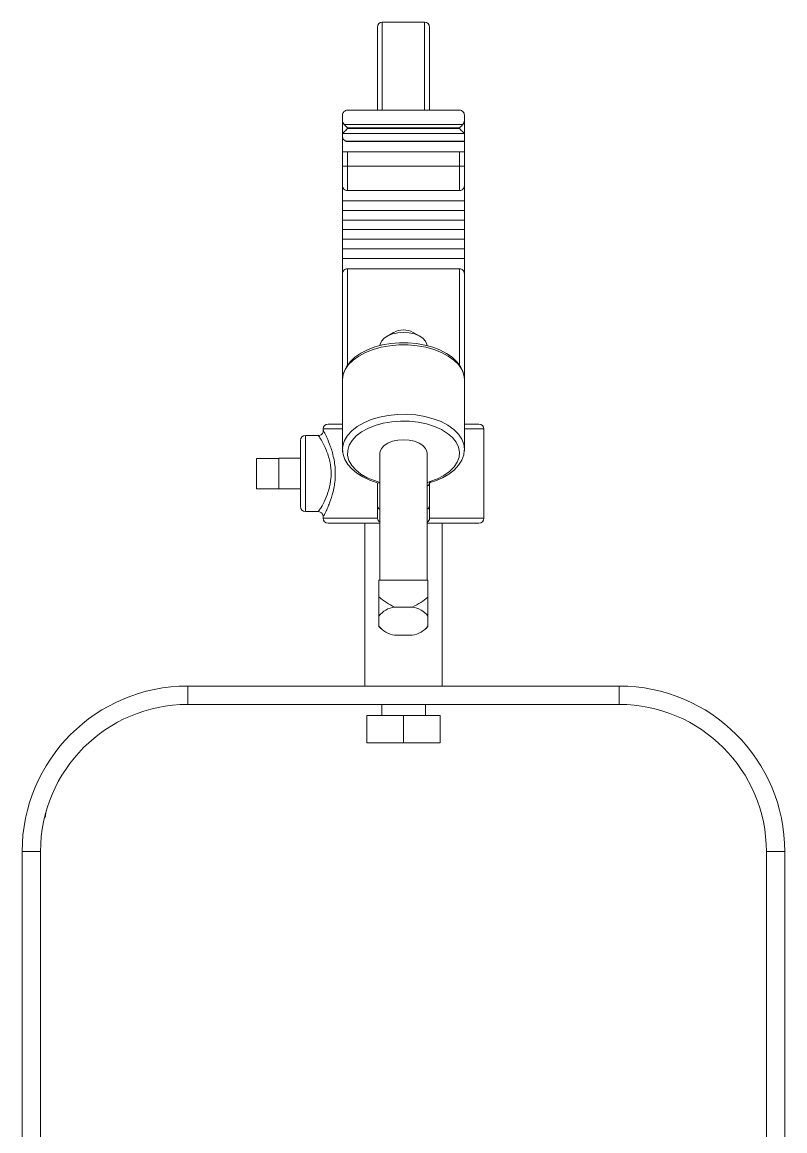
# Model space of a CAD drawing. Extents: x 7 to 113, y 1 to 87.
# Drawn here: x 45.12 to 52.9, y 42.15 to 53.45 of the extents above; entities that cross this region are included whole.
import ezdxf

# ---------------------------------------------------------------- set-up
doc = ezdxf.new("R2010")
doc.units = 0
doc.header["$MEASUREMENT"] = 0
doc.layers.add('OBJECT', color=7, linetype='CONTINUOUS')

msp = doc.modelspace()

# ---------------------------------------------------------------- linework, layer by layer
at = {"layer": 'OBJECT', "lineweight": 15}
for p, q in [((48.792, 53.451), (48.792, 52.554)), ((48.792, 53.451), (49.224, 53.451)), ((49.224, 52.554), (49.224, 53.451)), ((48.742, 52.554), (48.742, 53.401)), ((49.274, 53.401), (49.274, 52.554)), ((48.742, 53.113), (48.742, 52.701)), ((49.274, 53.113), (49.274, 52.701)), ((48.742, 52.701), (48.742, 52.554)), ((49.274, 52.701), (49.274, 52.554)), ((48.437, 52.554), (48.792, 52.554)), ((48.792, 52.554), (49.224, 52.554)), ((49.579, 52.554), (49.224, 52.554)), ((48.387, 52.504), (48.387, 52.448)), ((48.387, 52.314), (48.387, 52.448)), ((49.629, 52.448), (49.629, 52.504)), ((49.629, 52.448), (49.629, 52.314)), ((48.387, 52.314), (48.387, 52.285)), ((49.628, 52.318), (48.389, 52.318)), ((48.403, 52.409), (49.614, 52.409)), ((48.437, 52.375), (48.437, 52.366)), ((49.579, 52.375), (48.437, 52.375)), ((48.437, 52.366), (49.579, 52.366)), ((49.579, 52.366), (49.579, 52.375)), ((49.629, 52.237), (49.629, 52.314)), ((48.387, 52.129), (48.387, 52.285)), ((48.424, 52.237), (49.629, 52.237)), ((49.629, 52.235), (48.437, 52.235)), ((49.629, 52.237), (49.629, 52.235)), ((49.629, 52.235), (49.629, 52.129)), ((49.629, 52.129), (48.387, 52.129)), ((48.387, 51.985), (48.387, 52.129)), ((48.437, 52.129), (48.437, 51.985)), ((49.579, 51.985), (49.579, 52.129)), ((49.629, 52.129), (49.629, 51.985)), ((48.437, 51.985), (48.387, 51.985)), ((48.387, 51.785), (48.387, 51.985)), ((48.437, 51.985), (49.579, 51.985)), ((48.437, 51.985), (48.437, 51.735)), ((49.579, 51.985), (49.629, 51.985)), ((49.579, 51.735), (49.579, 51.985)), ((49.629, 51.985), (49.629, 51.785)), ((48.387, 51.629), (48.387, 51.785)), ((49.629, 51.785), (49.629, 51.629)), ((49.579, 51.735), (48.437, 51.735)), ((49.629, 51.629), (48.387, 51.629)), ((48.387, 51.532), (48.387, 51.629)), ((49.629, 51.532), (48.387, 51.532)), ((48.387, 51.434), (48.387, 51.532)), ((49.629, 51.629), (49.629, 51.532)), ((49.629, 51.532), (49.629, 51.434)), ((49.629, 51.434), (48.387, 51.434)), ((48.387, 51.337), (48.387, 51.434)), ((49.629, 51.434), (49.629, 51.337)), ((49.629, 51.337), (48.387, 51.337)), ((48.387, 51.239), (48.387, 51.337)), ((49.629, 51.337), (49.629, 51.239)), ((49.629, 51.239), (48.387, 51.239)), ((48.387, 51.142), (48.387, 51.239)), ((49.629, 51.239), (49.629, 51.142)), ((49.629, 51.142), (48.387, 51.142)), ((48.387, 51.044), (48.387, 51.142)), ((49.629, 51.142), (49.629, 51.044)), ((49.629, 51.044), (48.387, 51.044)), ((48.387, 50.888), (48.387, 51.044)), ((49.629, 51.044), (49.629, 50.888)), ((48.387, 49.807), (48.387, 50.888)), ((49.579, 50.938), (48.437, 50.938)), ((48.437, 50.938), (48.437, 49.955)), ((49.579, 49.956), (49.579, 50.938)), ((49.629, 50.888), (49.629, 49.807)), ((48.908, 50.29), (48.837, 50.248)), ((49.18, 50.248), (49.108, 50.29)), ((48.387, 49.807), (48.387, 49.628)), ((49.629, 49.807), (49.629, 49.628)), ((48.387, 49.628), (48.387, 49.099)), ((49.629, 49.099), (49.629, 49.628)), ((48.189, 49.306), (48.189, 49.287)), ((48.387, 49.306), (48.189, 49.306)), ((48.239, 49.356), (48.387, 49.356)), ((49.629, 49.356), (49.777, 49.356)), ((49.827, 49.306), (49.629, 49.306)), ((49.827, 48.396), (49.827, 49.306)), ((47.958, 48.851), (47.958, 49.189)), ((48.141, 49.239), (48.008, 49.239)), ((48.008, 49.239), (48.008, 48.851)), ((48.387, 49.099), (48.388, 49.111)), ((48.387, 49.087), (48.387, 49.099)), ((48.768, 49.058), (48.768, 47.765)), ((49.248, 47.765), (49.248, 49.058)), ((49.629, 49.099), (49.629, 49.087)), ((47.508, 48.697), (47.508, 49.005)), ((47.508, 49.005), (47.738, 49.005)), ((47.958, 49.007), (47.738, 49.007)), ((47.738, 49.005), (47.738, 49.007)), ((47.738, 48.876), (47.738, 49.005)), ((47.738, 48.826), (47.738, 48.876)), ((47.738, 48.697), (47.738, 48.826)), ((47.958, 48.514), (47.958, 48.851)), ((48.008, 48.851), (48.008, 48.464)), ((47.508, 48.697), (47.738, 48.697)), ((47.738, 48.695), (47.738, 48.697)), ((48.742, 48.523), (48.742, 48.757)), ((49.274, 48.76), (49.274, 48.523)), ((49.292, 48.763), (49.292, 48.763)), ((47.738, 48.695), (47.958, 48.695)), ((48.742, 48.401), (48.742, 48.523)), ((49.274, 48.523), (49.274, 48.401)), ((48.008, 48.464), (48.142, 48.464)), ((48.189, 48.42), (48.189, 48.396)), ((48.189, 48.396), (48.743, 48.396)), ((49.274, 48.396), (49.827, 48.396)), ((48.768, 48.346), (48.239, 48.346)), ((48.613, 48.346), (48.613, 46.686)), ((49.777, 48.346), (49.248, 48.346)), ((49.403, 46.686), (49.403, 48.346)), ((49.258, 47.765), (48.758, 47.765)), ((48.758, 47.593), (48.758, 47.765)), ((49.258, 47.593), (49.258, 47.765)), ((49.098, 47.491), (48.918, 47.491)), ((48.758, 47.399), (48.758, 47.295)), ((49.258, 47.295), (49.258, 47.399)), ((48.758, 47.291), (48.777, 47.272)), ((49.24, 47.272), (49.258, 47.291)), ((48.918, 47.204), (49.098, 47.204)), ((46.808, 46.686), (46.808, 46.498)), ((51.208, 46.686), (46.808, 46.686)), ((51.208, 46.498), (51.208, 46.686)), ((51.208, 46.498), (46.808, 46.498)), ((48.786, 46.498), (48.786, 46.386)), ((49.231, 46.386), (49.231, 46.498)), ((48.633, 46.106), (48.633, 46.386)), ((49.008, 46.386), (48.633, 46.386)), ((49.008, 46.106), (49.008, 46.386)), ((49.383, 46.386), (49.008, 46.386)), ((49.383, 46.106), (49.383, 46.386)), ((49.008, 46.106), (48.633, 46.106)), ((49.383, 46.106), (49.008, 46.106)), ((45.36, 45.39), (45.36, 45.386)), ((45.12, 44.998), (45.12, 38.936)), ((45.308, 44.998), (45.12, 44.998)), ((45.308, 44.998), (45.308, 39.047)), ((52.896, 44.998), (52.708, 44.998)), ((52.708, 39.046), (52.708, 44.998)), ((52.896, 37.443), (52.896, 44.998))]:
    msp.add_line(p, q, dxfattribs=at)
at = {"layer": 'OBJECT', "lineweight": 15, "flags": 128}
for points in [[(48.389, 52.318), (48.392, 52.321), (48.397, 52.326), (48.403, 52.332), (48.411, 52.34), (48.419, 52.348), (48.428, 52.357), (48.437, 52.366)], [(48.403, 52.409), (48.411, 52.402), (48.419, 52.393), (48.428, 52.384), (48.437, 52.375)], [(49.579, 52.375), (49.589, 52.384), (49.598, 52.393), (49.606, 52.402), (49.614, 52.409)], [(49.579, 52.366), (49.589, 52.357), (49.597, 52.348), (49.606, 52.34), (49.613, 52.332), (49.619, 52.326), (49.624, 52.321), (49.628, 52.318)], [(49.248, 50.152), (49.247, 50.169), (49.233, 50.201), (49.206, 50.23), (49.167, 50.255), (49.12, 50.274), (49.066, 50.286), (49.008, 50.29), (48.951, 50.286), (48.897, 50.274), (48.849, 50.255), (48.811, 50.23), (48.784, 50.201), (48.77, 50.169), (48.768, 50.152)], [(49.629, 49.807), (49.627, 49.839), (49.614, 49.892), (49.589, 49.943), (49.553, 49.991), (49.505, 50.036), (49.447, 50.076), (49.38, 50.111), (49.306, 50.139), (49.226, 50.161), (49.141, 50.176), (49.055, 50.184), (48.967, 50.184), (48.88, 50.177), (48.795, 50.162), (48.715, 50.141), (48.64, 50.112), (48.572, 50.078), (48.513, 50.037), (48.464, 49.991), (48.426, 49.94), (48.401, 49.886), (48.388, 49.831), (48.387, 49.807)], [(49.629, 49.807), (49.622, 49.86), (49.602, 49.912), (49.568, 49.962), (49.521, 50.008), (49.464, 50.049), (49.396, 50.086), (49.319, 50.116), (49.235, 50.139), (49.147, 50.154), (49.055, 50.162), (48.962, 50.162), (48.87, 50.154), (48.781, 50.139), (48.698, 50.116), (48.621, 50.086), (48.553, 50.049), (48.495, 50.008), (48.449, 49.962), (48.415, 49.912), (48.394, 49.86), (48.387, 49.807)], [(48.388, 49.111), (48.39, 49.133), (48.406, 49.187), (48.436, 49.238), (48.48, 49.287), (48.536, 49.33), (48.603, 49.369), (48.679, 49.401), (48.763, 49.427), (48.853, 49.444), (48.946, 49.454), (49.041, 49.455), (49.135, 49.448), (49.226, 49.433), (49.312, 49.41), (49.391, 49.38), (49.461, 49.343), (49.52, 49.301), (49.568, 49.254), (49.602, 49.203), (49.623, 49.15), (49.629, 49.099)], [(49.277, 48.769), (49.354, 48.797), (49.421, 48.832), (49.478, 48.872), (49.524, 48.918), (49.556, 48.966), (49.575, 49.017), (49.579, 49.069), (49.569, 49.121), (49.545, 49.171), (49.507, 49.218), (49.457, 49.261), (49.395, 49.299), (49.323, 49.331), (49.244, 49.357), (49.159, 49.374), (49.07, 49.384), (48.979, 49.385), (48.889, 49.379), (48.802, 49.364), (48.721, 49.341), (48.646, 49.312), (48.581, 49.275), (48.526, 49.234), (48.484, 49.188), (48.455, 49.139), (48.44, 49.087), (48.439, 49.035), (48.452, 48.984), (48.48, 48.934), (48.521, 48.888), (48.574, 48.846), (48.638, 48.809), (48.711, 48.779), (48.768, 48.761)], [(49.248, 49.058), (49.247, 49.075), (49.233, 49.107), (49.206, 49.137), (49.167, 49.161), (49.12, 49.18), (49.066, 49.192), (49.008, 49.196), (48.951, 49.192), (48.897, 49.18), (48.849, 49.161), (48.811, 49.137), (48.784, 49.107), (48.77, 49.075), (48.768, 49.058)], [(48.389, 49.113), (48.387, 49.101), (48.393, 49.047), (48.411, 48.995), (48.44, 48.945), (48.481, 48.898), (48.532, 48.855), (48.594, 48.817), (48.664, 48.784), (48.74, 48.758), (48.763, 48.752)], [(48.387, 49.087), (48.388, 49.077), (48.39, 49.072)], [(49.292, 48.763), (49.333, 48.776), (49.405, 48.807), (49.469, 48.844), (49.525, 48.887), (49.57, 48.936), (49.603, 48.988), (49.623, 49.043), (49.628, 49.091)], [(49.626, 49.069), (49.628, 49.077), (49.629, 49.087)], [(49.629, 49.099), (49.629, 49.096), (49.629, 49.092)], [(49.273, 48.753), (49.273, 48.753), (49.276, 48.755), (49.284, 48.76), (49.292, 48.763)]]:
    msp.add_lwpolyline(points, dxfattribs=at)
at = {"layer": 'OBJECT', "lineweight": 15}
for centre, radius, start, end in [((48.792, 53.401), 0.05, 90, 180), ((49.224, 53.401), 0.05, 0, 90), ((48.437, 52.504), 0.05, 89.9997, 180.0001), ((49.579, 52.504), 0.05, 359.9986, 90.0016), ((48.442, 52.448), 0.055, 179.679, 224.5416), ((49.574, 52.448), 0.055, 315.4584, 0.321), ((48.393, 52.314), 0.00532, 131.1063, 176.6026), ((49.624, 52.314), 0.00532, 3.3974, 48.8937), ((48.437, 52.285), 0.05, 180.0024, 254.5254), ((48.437, 52.285), 0.0501, 254.5416, 269.9893), ((48.437, 51.785), 0.05, 179.9999, 270.0003), ((49.579, 51.785), 0.05, 269.9997, 0.0001), ((48.437, 50.888), 0.05, 89.9991, 180.0007), ((49.579, 50.888), 0.05, 359.9993, 90.0009), ((49.008, 50.102), 0.213, 62.0659, 117.9341), ((48.142, 49.286), 0.0469, 267.966, 2.0745), ((48.239, 49.306), 0.05, 90, 180), ((49.777, 49.306), 0.05, 0, 90), ((48.008, 49.189), 0.05, 90, 180), ((49.308, 48.665), 0.109, 106.3399, 123.1431), ((49.233, 48.762), 0.0411, 291.4379, 356.7827), ((49.29, 48.777), 0.015, 212.355, 277.5204), ((48.008, 48.514), 0.05, 180, 270), ((48.783, 48.525), 0.0411, 183.2182, 248.5612), ((49.233, 48.525), 0.0411, 291.4388, 356.7818), ((48.141, 48.415), 0.0478, 4.7144, 89.7217), ((48.239, 48.396), 0.05, 180, 270), ((48.794, 48.401), 0.0512, 185.039, 240.4564), ((49.226, 48.399), 0.0484, 297.7595, 356.7481), ((49.777, 48.396), 0.05, 270, 0), ((49.161, 48.045), 0.605, 228.2445, 246.3236), ((48.951, 47.248), 0.245, 97.7394, 141.9356), ((49.065, 47.248), 0.245, 38.0644, 82.2606), ((48.951, 47.447), 0.245, 218.0644, 262.2606), ((49.065, 47.447), 0.245, 277.7394, 321.9356), ((46.808, 44.998), 1.688, 90, 180), ((51.208, 44.998), 1.688, 0, 90), ((46.808, 44.998), 1.5, 90, 180), ((51.208, 44.998), 1.5, 0, 90), ((45.264, 45.386), 0.096, 329.8071, 360)]:
    msp.add_arc(centre, radius, start, end, dxfattribs=at)
for points, knots in [([(48.19, 49.287), (48.19, 49.288), (48.188, 49.294), (48.198, 49.277), (48.226, 49.222), (48.259, 49.143), (48.285, 49.062), (48.301, 48.992), (48.312, 48.918), (48.314, 48.853), (48.311, 48.767), (48.293, 48.663), (48.261, 48.566), (48.235, 48.502), (48.216, 48.461), (48.201, 48.432), (48.19, 48.413), (48.191, 48.418), (48.192, 48.42)], [0, 0, 0, 0, 0.00615, 0.09662, 0.187215, 0.287407, 0.34236, 0.398965, 0.451849, 0.506595, 0.53694, 0.637378, 0.735889, 0.788472, 0.842562, 0.894619, 0.948683, 1, 1, 1, 1]), ([(48.142, 48.468), (48.142, 48.467), (48.141, 48.464), (48.152, 48.48), (48.173, 48.513), (48.208, 48.58), (48.249, 48.683), (48.268, 48.776), (48.273, 48.872), (48.267, 48.93), (48.253, 48.993), (48.241, 49.038), (48.213, 49.11), (48.179, 49.179), (48.148, 49.23), (48.143, 49.235), (48.14, 49.237)], [0, 0, 0, 0, 0.038259, 0.094155, 0.150098, 0.261064, 0.362088, 0.462941, 0.493158, 0.592907, 0.600231, 0.657041, 0.713904, 0.818093, 0.913367, 1, 1, 1, 1]), ([(48.758, 47.399), (48.758, 47.429), (48.758, 47.491), (48.758, 47.558), (48.758, 47.593)], [0, 0, 0, 0, 0.480505, 1, 1, 1, 1]), ([(49.098, 47.491), (49.128, 47.506), (49.187, 47.535), (49.235, 47.574), (49.258, 47.593)], [0, 0, 0, 0, 0.515407, 1, 1, 1, 1]), ([(49.258, 47.593), (49.258, 47.558), (49.258, 47.491), (49.258, 47.429), (49.258, 47.399)], [0, 0, 0, 0, 0.519495, 1, 1, 1, 1]), ([(48.758, 47.293), (48.758, 47.293), (48.758, 47.291), (48.758, 47.294), (48.758, 47.295)], [0, 0, 0, 0, 0.5755928, 1, 1, 1, 1]), ([(49.258, 47.295), (49.258, 47.294), (49.258, 47.291), (49.258, 47.292), (49.258, 47.293)], [0, 0, 0, 0, 0.424494, 1, 1, 1, 1])]:
    msp.add_open_spline(points, degree=3, knots=knots, dxfattribs=at)
for points in [[(48.768, 48.752), (48.763, 48.752)], [(48.743, 48.396), (48.742, 48.401)], [(49.274, 48.401), (49.274, 48.396)]]:
    msp.add_open_spline(points, degree=1, dxfattribs=at)

doc.saveas('drawing.dxf')
